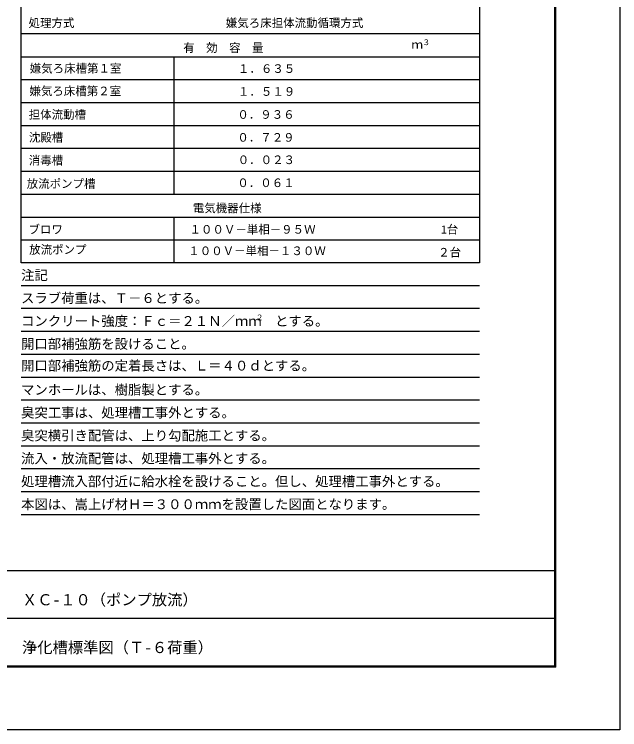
# Model space of a CAD drawing. Units: millimetres, scale not verified. Extents: x -8910 to 8910, y -6308 to 6308.
# Drawn here: x 4155 to 8910, y -6308 to -685 of the extents above; entities that cross this region are included whole.
import ezdxf
from ezdxf.enums import TextEntityAlignment as Align

# ---------------------------------------------------------------- set-up
doc = ezdxf.new("R2010")
doc.units = ezdxf.units.MM
doc.header["$LTSCALE"] = 30
for name, color, linetype, lineweight in [('0-7_水管', 3, 'Continuous', 25), ('0-F_0E', 3, 'Continuous', 25), ('1-0_図面枠', 7, 'Continuous', 25), ('1-1_Axis_waku', 7, 'Continuous', 25)]:
    doc.layers.add(name, color=color, linetype=linetype, lineweight=lineweight)
doc.styles.add('ＭＳ ゴシック', font='')
doc.styles.get('ＭＳ ゴシック').set_extended_font_data('MS Gothic')

msp = doc.modelspace()

# ---------------------------------------------------------------- linework, layer by layer
at = {"layer": '0-7_水管'}
for p, q in [((7807.63, -2818.32), (4207.63, -2818.32)), ((7807.63, -2998.32), (4207.63, -2998.32)), ((7807.63, -3178.32), (4207.63, -3178.32)), ((7807.63, -3358.32), (4207.63, -3358.32)), ((7807.63, -3538.32), (4207.63, -3538.32)), ((7807.63, -3538.32), (4207.63, -3538.32)), ((7807.63, -3718.32), (4207.63, -3718.32)), ((7807.63, -3898.32), (4207.63, -3898.32)), ((7807.63, -4078.33), (4207.63, -4078.33)), ((7807.63, -4258.33), (4207.63, -4258.33)), ((7807.63, -4438.33), (4207.63, -4438.33)), ((7807.63, -4618.33), (4207.63, -4618.33))]:
    msp.add_line(p, q, dxfattribs=at)
at = {"layer": '0-F_0E'}
for p, q in [((4207.63, -2638.31), (4207.63, 1141.7)), ((7807.63, 1141.7), (7807.63, -2638.31)), ((7807.62, -838.31), (4207.62, -838.31)), ((4207.62, -1018.31), (7807.62, -1018.31)), ((5407.62, -1018.31), (5407.62, -2098.31)), ((4207.62, -1198.31), (7807.62, -1198.31)), ((4207.62, -1378.31), (7807.62, -1378.31)), ((4207.62, -1558.31), (7807.62, -1558.31)), ((4207.62, -1738.31), (7807.62, -1738.31)), ((4207.62, -1918.31), (7807.62, -1918.31)), ((4207.62, -2098.31), (7807.62, -2098.31)), ((4207.62, -2278.31), (7807.62, -2278.31)), ((5407.62, -2278.31), (5407.62, -2638.31)), ((4207.62, -2458.31), (7807.62, -2458.31)), ((7807.62, -2638.31), (4207.62, -2638.31))]:
    msp.add_line(p, q, dxfattribs=at)
at = {"layer": '1-0_図面枠'}
msp.add_lwpolyline([(-8910, -6307.5), (-8910, 6307.5), (8910, 6307.5), (8910, -6307.5)], close=True, dxfattribs=at)
at = {"layer": '1-1_Axis_waku'}
for p, q in [((8400, -5806.5), (8400, 5761.5)), ((8400.6, -5807.1), (8400.6, 5762.1)), ((8401.2, -5807.7), (8401.2, 5762.7)), ((8401.8, -5808.3), (8401.8, 5763.3)), ((8402.4, -5808.9), (8402.4, 5763.9)), ((8403, -5809.5), (8403, 5764.5)), ((8403.6, -5810.1), (8403.6, 5765.1)), ((8404.2, -5810.7), (8404.2, 5765.7)), ((8404.8, -5811.3), (8404.8, 5766.3)), ((8405.4, -5811.9), (8405.4, 5766.9)), ((8406, -5812.5), (8406, 5767.5)), ((8406.6, -5813.1), (8406.6, 5768.1)), ((8407.2, -5813.7), (8407.2, 5768.7)), ((8407.8, -5814.3), (8407.8, 5769.3)), ((8408.4, -5814.9), (8408.4, 5769.9)), ((-7770, -5056.5), (8400, -5056.5)), ((239.99, -5431.5), (8399.99, -5431.5)), ((8408.4, -5814.9), (-7778.4, -5814.9)), ((8407.8, -5814.3), (-7777.8, -5814.3)), ((8407.2, -5813.7), (-7777.2, -5813.7)), ((8406.6, -5813.1), (-7776.6, -5813.1)), ((8406, -5812.5), (-7776, -5812.5)), ((8405.4, -5811.9), (-7775.4, -5811.9)), ((8404.8, -5811.3), (-7774.8, -5811.3)), ((8404.2, -5810.7), (-7774.2, -5810.7)), ((8403.6, -5810.1), (-7773.6, -5810.1)), ((8403, -5809.5), (-7773, -5809.5)), ((8402.4, -5808.9), (-7772.4, -5808.9)), ((8401.8, -5808.3), (-7771.8, -5808.3)), ((8401.2, -5807.7), (-7771.2, -5807.7)), ((8400.6, -5807.1), (-7770.6, -5807.1)), ((-7770, -5806.5), (8400, -5806.5))]:
    msp.add_line(p, q, dxfattribs=at)

# ---------------------------------------------------------------- texts
at = {"layer": '0-7_水管', "color": 4, "style": 'ＭＳ ゴシック'}
for s, height, p in [('注記', 76.98, (4207.63, -2797.12)), ('スラブ荷重は、Ｔ－６とする。', 76.98, (4207.63, -2977.12)), ('コンクリート強度：Ｆｃ＝２１Ｎ／ｍｍ\u3000とする。', 76.98, (4207.63, -3157.12)), ('２', 43.99, (6050.86, -3103)), ('開口部補強筋を設けること。', 76.98, (4207.63, -3337.12)), ('開口部補強筋の定着長さは、Ｌ＝４０ｄとする。', 76.98, (4207.63, -3507.92)), ('マンホールは、樹脂製とする。', 76.98, (4207.63, -3697.13)), ('臭突工事は、処理槽工事外とする。', 76.98, (4207.63, -3877.13)), ('臭突横引き配管は、上り勾配施工とする。', 76.98, (4207.63, -4057.13)), ('流入・放流配管は、処理槽工事外とする。', 76.98, (4207.63, -4237.13)), ('処理槽流入部付近に給水栓を設けること。但し、処理槽工事外とする。', 76.98, (4207.63, -4417.13)), ('本図は、嵩上げ材Ｈ＝３００ｍｍを設置した図面となります。', 76.98, (4207.63, -4597.13))]:
    msp.add_text(s, height=height, dxfattribs=at).set_placement(p, align=Align.BOTTOM_LEFT)
at = {"layer": '0-F_0E', "color": 4, "style": 'ＭＳ ゴシック'}
for s, height, p in [('処理方式\u3000\u3000\u3000', 65.98, (4266.42, -805.91)), ('嫌気ろ床担体流動循環方式', 65.98, (5816.27, -805.91)), ('３', 43.99, (7360.22, -940.72)), ('有\u3000効\u3000容\u3000量', 65.98, (5481.42, -1000.91)), ('ｍ', 65.98, (7275.06, -976.14)), ('嫌気ろ床槽第１室', 65.98, (4276.01, -1163.18)), ('１．６３５', 65.98, (5911.56, -1165.31)), ('嫌気ろ床槽第２室', 65.98, (4273.76, -1340.99)), ('１．５１９', 65.98, (5911.56, -1345.31)), ('担体流動槽', 65.98, (4267.62, -1525.92)), ('０．９３６', 65.98, (5906.7, -1526.04)), ('沈殿槽', 65.98, (4268.82, -1705.92)), ('０．７２９', 65.98, (5906.7, -1706.04)), ('消毒槽', 65.98, (4268.82, -1885.91)), ('０．０２３', 65.98, (5909.46, -1881.98)), ('放流ポンプ槽', 65.98, (4251.92, -2069.29)), ('０．０６１', 65.98, (5906.46, -2062.58)), ('電気機器仕様', 65.98, (5557.02, -2260.91)), ('ブロワ', 65.98, (4265.82, -2428.91)), ('１００Ｖ－単相－９５Ｗ', 65.98, (5530.92, -2428.91)), ('1台', 65.98, (7506.72, -2428.91)), ('放流ポンプ', 65.98, (4271.24, -2587.13)), ('１００Ｖ－単相－１３０Ｗ', 65.98, (5521.32, -2597.31)), ('２台', 65.98, (7484.22, -2608.91))]:
    msp.add_text(s, height=height, dxfattribs=at).set_placement(p, align=Align.BOTTOM_LEFT)
at = {"layer": '1-1_Axis_waku', "style": 'ＭＳ ゴシック'}
for s, p in [('ＸＣ-１０（ポンプ放流）', (4214.99, -5356.5)), ('浄化槽標準図（Ｔ-６荷重）', (4214.99, -5731.5))]:
    msp.add_text(s, height=87.98, dxfattribs=at).set_placement(p, align=Align.BOTTOM_LEFT)

doc.saveas('drawing.dxf')
